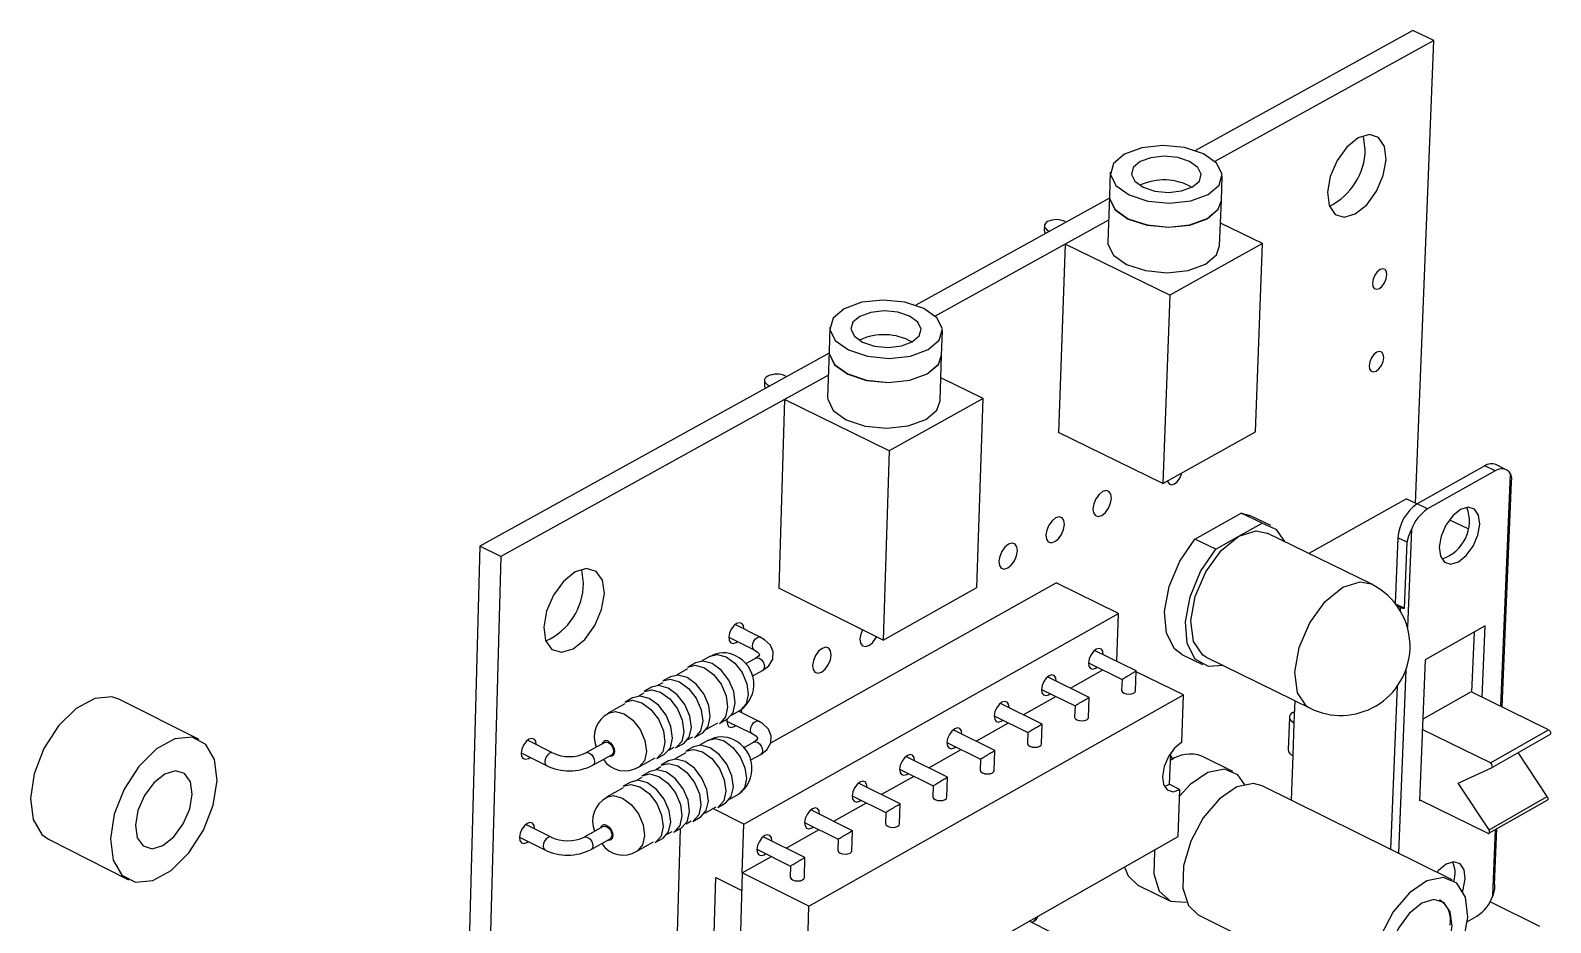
# Model space of a CAD drawing. Extents: x 0 to 161, y 0 to 257.
# Drawn here: x 117.69 to 140.99, y 111.47 to 125.14 of the extents above; entities that cross this region are included whole.
import ezdxf

# ---------------------------------------------------------------- set-up
doc = ezdxf.new("R2010")
doc.units = 0
doc.layers.get('0').update_dxf_attribs({"linetype": 'CONTINUOUS'})

msp = doc.modelspace()

# ---------------------------------------------------------------- linework, layer by layer
at = {"color": 7, "linetype": 'CONTINUOUS'}
for p, q in [((138.876, 125.139), (135.543, 123.298)), ((139.195, 124.986), (138.876, 125.139)), ((139.195, 124.986), (135.841, 123.132)), ((138.914, 117.896), (139.195, 124.986)), ((134.238, 122.965), (134.225, 122.598)), ((135.94, 122.535), (135.953, 122.902)), ((134.224, 122.57), (131.256, 120.93)), ((134.225, 122.595), (134.201, 121.899)), ((135.914, 121.836), (135.94, 122.532)), ((134.212, 122.231), (131.554, 120.762)), ((133.229, 122.147), (133.226, 122.074)), ((134.212, 122.231), (133.545, 121.862)), ((133.549, 122.211), (133.563, 122.204)), ((136.569, 121.873), (135.927, 122.184)), ((133.293, 122.07), (133.307, 122.063)), ((133.545, 121.862), (133.445, 118.979)), ((135.149, 121.085), (133.545, 121.862)), ((136.569, 121.873), (135.149, 121.085)), ((136.461, 118.99), (136.569, 121.873)), ((135.149, 121.085), (135.044, 118.197)), ((129.94, 120.59), (129.928, 120.222)), ((131.653, 120.164), (131.665, 120.532)), ((129.928, 120.218), (129.906, 119.519)), ((129.928, 120.196), (124.576, 117.239)), ((131.63, 119.462), (131.653, 120.161)), ((129.917, 119.857), (124.896, 117.08)), ((128.939, 119.778), (128.937, 119.704)), ((129.917, 119.856), (129.247, 119.486)), ((129.262, 119.843), (129.276, 119.836)), ((132.289, 119.497), (131.641, 119.814)), ((129.003, 119.7), (129.017, 119.693)), ((129.247, 119.486), (129.158, 116.591)), ((130.851, 118.698), (129.247, 119.486)), ((132.289, 119.497), (130.851, 118.698)), ((132.192, 116.602), (132.289, 119.497)), ((135.044, 118.197), (133.445, 118.979)), ((135.044, 118.197), (136.461, 118.99)), ((130.851, 118.698), (130.757, 115.799)), ((139.976, 118.467), (138.941, 117.885)), ((140.136, 118.389), (139.101, 117.807)), ((140.136, 118.389), (139.976, 118.467)), ((140.307, 118.408), (140.147, 118.486)), ((140.241, 114.773), (140.384, 118.224)), ((138.777, 117.963), (137.283, 117.124)), ((138.777, 117.963), (138.94, 117.884)), ((139.101, 117.807), (138.941, 117.885)), ((135.535, 117.346), (136.244, 117.744)), ((136.563, 117.589), (136.244, 117.744)), ((136.244, 117.744), (136.378, 117.708)), ((136.696, 117.552), (136.378, 117.708)), ((136.208, 117.39), (136.563, 117.589)), ((138.235, 116.658), (136.64, 117.438)), ((139.437, 117.641), (139.717, 117.505)), ((124.576, 117.239), (123.999, 95.552)), ((124.896, 117.08), (124.576, 117.239)), ((135.853, 117.19), (135.535, 117.346)), ((135.853, 117.19), (136.208, 117.39)), ((138.647, 117.366), (138.606, 116.358)), ((138.788, 117.297), (138.647, 117.366)), ((138.747, 116.285), (138.788, 117.297)), ((124.896, 117.08), (124.699, 109.747)), ((126.165, 116.669), (126.137, 116.872)), ((129.036, 114.226), (133.408, 116.675)), ((130.757, 115.799), (129.158, 116.591)), ((130.757, 115.799), (132.192, 116.602)), ((134.364, 116.205), (133.408, 116.675)), ((138.61, 116.352), (138.747, 116.285)), ((138.631, 116.324), (138.685, 116.298)), ((128.874, 115.843), (128.487, 116.035)), ((128.62, 112.979), (134.364, 116.205)), ((134.338, 115.472), (134.364, 116.205)), ((128.392, 115.842), (128.778, 115.651)), ((139.984, 116.014), (139.062, 115.493)), ((139.78, 114.999), (139.817, 115.92)), ((139.939, 114.921), (139.984, 116.014)), ((128.779, 115.65), (128.778, 115.651)), ((134.636, 115.325), (133.998, 115.64)), ((135.332, 115.579), (135.65, 115.423)), ((127.76, 115.358), (127.589, 115.262)), ((127.88, 115.449), (127.764, 115.385)), ((128.107, 115.551), (127.971, 115.475)), ((128.805, 115.521), (128.642, 115.43)), ((128.75, 115.244), (128.91, 115.334)), ((133.627, 115.061), (134.123, 115.34)), ((133.904, 115.448), (134.418, 115.195)), ((134.626, 115.02), (134.636, 115.325)), ((135.706, 115.537), (137.299, 114.753)), ((139.062, 115.493), (138.975, 113.336)), ((127.378, 115.144), (127.299, 115.101)), ((127.497, 115.236), (127.382, 115.171)), ((133.916, 114.919), (133.276, 115.234)), ((134.418, 115.195), (134.412, 115.028)), ((135.359, 114.957), (134.636, 115.313)), ((120.274, 114.273), (119.046, 114.892)), ((126.918, 114.913), (126.802, 114.848)), ((127.088, 114.983), (127.01, 114.939)), ((127.208, 115.074), (127.092, 115.01)), ((129.62, 111.719), (135.359, 114.957)), ((132.904, 114.655), (133.402, 114.935)), ((133.182, 115.043), (133.697, 114.789)), ((133.905, 114.614), (133.916, 114.919)), ((135.332, 114.232), (135.359, 114.957)), ((137.066, 114.868), (137.053, 114.532)), ((139.766, 115.006), (139.026, 114.586)), ((140.955, 114.423), (139.766, 115.006)), ((126.799, 114.822), (126.544, 114.68)), ((128.435, 114.649), (128.57, 114.724)), ((128.845, 114.557), (128.541, 114.708)), ((128.593, 114.684), (128.588, 114.728)), ((132.459, 114.637), (132.974, 114.382)), ((133.193, 114.512), (132.554, 114.828)), ((133.697, 114.789), (133.691, 114.622)), ((137.034, 114.689), (137.06, 114.703)), ((128.052, 114.435), (128.224, 114.531)), ((128.249, 114.52), (128.364, 114.585)), ((128.363, 114.557), (128.749, 114.365)), ((132.469, 114.104), (131.83, 114.421)), ((132.18, 114.248), (132.679, 114.528)), ((133.183, 114.207), (133.193, 114.512)), ((136.982, 114.619), (136.962, 114.117)), ((137.053, 114.532), (137.034, 114.03)), ((140.063, 113.915), (139.019, 114.428)), ((140.063, 113.915), (140.955, 114.423)), ((125.692, 114.068), (125.305, 114.262)), ((126.491, 114.23), (126.201, 114.068)), ((127.577, 114.145), (127.693, 114.209)), ((127.851, 114.16), (127.735, 114.096)), ((127.763, 114.273), (127.842, 114.317)), ((127.867, 114.306), (127.982, 114.371)), ((128.078, 114.263), (127.942, 114.187)), ((128.776, 114.234), (128.612, 114.143)), ((128.75, 114.364), (128.749, 114.365)), ((131.735, 114.23), (132.25, 113.974)), ((132.974, 114.382), (132.969, 114.215)), ((140.082, 113.843), (140.975, 114.35)), ((125.209, 114.069), (125.596, 113.875)), ((126.307, 113.88), (126.597, 114.042)), ((127.009, 113.851), (127.263, 113.993)), ((127.288, 113.983), (127.404, 114.048)), ((127.469, 113.947), (127.353, 113.882)), ((127.474, 114.111), (127.552, 114.155)), ((127.732, 114.069), (127.56, 113.973)), ((128.721, 113.957), (128.881, 114.047)), ((131.744, 113.696), (131.104, 114.014)), ((131.455, 113.839), (131.955, 114.121)), ((132.25, 113.974), (132.245, 113.807)), ((132.459, 113.799), (132.469, 114.104)), ((135.146, 113.588), (135.164, 114.07)), ((135.18, 113.964), (135.16, 113.974)), ((136.118, 113.784), (135.641, 114.02)), ((137.034, 114.03), (137.008, 113.345)), ((140.933, 113.399), (140.488, 114.074)), ((127.06, 113.694), (126.982, 113.65)), ((127.18, 113.785), (127.064, 113.72)), ((127.349, 113.855), (127.271, 113.811)), ((130.728, 113.43), (131.23, 113.713)), ((131.009, 113.822), (131.525, 113.566)), ((131.734, 113.391), (131.744, 113.696)), ((139.569, 113.608), (140.081, 113.842)), ((126.771, 113.532), (126.517, 113.39)), ((126.891, 113.623), (126.775, 113.559)), ((131.017, 113.287), (130.377, 113.605)), ((131.525, 113.566), (131.519, 113.398)), ((135.067, 113.557), (135.146, 113.588)), ((135.146, 113.588), (135.306, 113.509)), ((135.279, 112.786), (135.306, 113.509)), ((139.475, 112.126), (136.564, 113.564)), ((140.042, 112.89), (139.569, 113.608)), ((128.025, 113.147), (128.196, 113.244)), ((128.221, 113.233), (128.336, 113.298)), ((128.406, 113.362), (128.542, 113.438)), ((130, 113.021), (130.503, 113.304)), ((130.282, 113.413), (130.798, 113.156)), ((131.007, 112.981), (131.017, 113.287)), ((138.975, 113.336), (138.989, 113.344)), ((138.989, 113.344), (138.976, 113.351)), ((140.018, 112.837), (138.989, 113.344)), ((140.041, 112.837), (140.932, 113.345)), ((140.042, 112.89), (140.933, 113.399)), ((127.736, 112.985), (127.814, 113.029)), ((127.839, 113.019), (127.955, 113.084)), ((128.62, 112.979), (128.146, 113.216)), ((129.553, 113.004), (130.069, 112.746)), ((130.289, 112.877), (129.649, 113.196)), ((130.798, 113.156), (130.792, 112.989)), ((125.184, 112.78), (125.57, 112.586)), ((125.667, 112.778), (125.28, 112.972)), ((126.465, 112.94), (126.175, 112.778)), ((127.261, 112.695), (127.377, 112.759)), ((127.447, 112.823), (127.525, 112.867)), ((127.55, 112.857), (127.666, 112.922)), ((127.647, 112.911), (127.577, 110.541)), ((128.598, 112.232), (128.62, 112.979)), ((129.559, 112.466), (128.919, 112.785)), ((129.27, 112.61), (129.774, 112.894)), ((129.551, 109.537), (135.279, 112.786)), ((130.279, 112.571), (130.289, 112.877)), ((140.128, 112.055), (140.163, 112.906)), ((117.964, 112.747), (119.19, 112.125)), ((126.281, 112.59), (126.571, 112.752)), ((126.982, 112.563), (127.236, 112.705)), ((128.823, 112.593), (129.339, 112.335)), ((130.069, 112.746), (130.064, 112.578)), ((128.597, 112.231), (129.044, 112.483)), ((129.339, 112.335), (129.334, 112.167)), ((129.549, 112.16), (129.559, 112.466)), ((128.142, 110.524), (128.191, 112.159)), ((128.191, 112.159), (128.589, 111.959)), ((128.597, 112.231), (128.531, 110.06)), ((129.62, 111.719), (128.597, 112.231)), ((134.662, 112.045), (135.139, 111.808)), ((129.551, 109.537), (129.62, 111.719)), ((140.823, 111.409), (140.058, 111.787)), ((133.378, 111.296), (132.993, 111.489)), ((133.03, 111.47), (133.065, 111.49)), ((135.584, 111.587), (138.491, 110.142)), ((139.711, 111.484), (139.855, 111.567))]:
    msp.add_line(p, q, dxfattribs=at)
at = {"color": 8, "linetype": 'CONTINUOUS'}
for p, q in [((133.293, 122.07), (133.292, 122.055)), ((129.003, 119.7), (129.003, 119.685)), ((140.221, 114.783), (140.369, 118.347)), ((138.853, 117.494), (138.793, 115.99)), ((138.683, 116.245), (138.685, 116.298)), ((138.766, 115.336), (138.654, 112.531)), ((138.537, 112.589), (138.637, 115.091)), ((140.101, 111.878), (140.143, 112.895))]:
    msp.add_line(p, q, dxfattribs=at)
at = {"color": 7, "linetype": 'CONTINUOUS'}
for points in [[(138.465, 123.158), (138.44, 123.362), (138.35, 123.497), (138.209, 123.542), (138.038, 123.491), (137.865, 123.352), (137.714, 123.144), (137.609, 122.901), (137.566, 122.66), (137.592, 122.456), (137.682, 122.321), (137.823, 122.276), (137.993, 122.328), (138.167, 122.467), (138.318, 122.674), (138.422, 122.917), (138.465, 123.158)], [(138.146, 123.312), (138.12, 123.515), (138.12, 123.516)], [(134.526, 122.62), (134.815, 122.525), (135.147, 122.492), (135.471, 122.527), (135.738, 122.624), (135.907, 122.768), (135.952, 122.937), (135.867, 123.106), (135.664, 123.248), (135.375, 123.343), (135.044, 123.375), (134.721, 123.34), (134.454, 123.244), (134.285, 123.1), (134.24, 122.931), (134.324, 122.762), (134.526, 122.62)], [(134.74, 122.738), (134.921, 122.678), (135.128, 122.658), (135.33, 122.68), (135.497, 122.74), (135.603, 122.83), (135.631, 122.936), (135.578, 123.041), (135.451, 123.131), (135.271, 123.19), (135.064, 123.21), (134.861, 123.188), (134.695, 123.128), (134.589, 123.038), (134.561, 122.932), (134.614, 122.827), (134.74, 122.738)], [(134.225, 122.598), (134.227, 122.564), (134.311, 122.396), (134.513, 122.253)], [(134.225, 122.595), (134.227, 122.561), (134.311, 122.392), (134.513, 122.249)], [(134.513, 122.253), (134.802, 122.158), (135.134, 122.125), (135.458, 122.16), (135.725, 122.257), (135.893, 122.401), (135.94, 122.535)], [(134.513, 122.249), (134.802, 122.154), (135.134, 122.122), (135.458, 122.156), (135.725, 122.253), (135.893, 122.398), (135.94, 122.532)], [(133.277, 122.21), (133.255, 122.195), (133.239, 122.178), (133.23, 122.159), (133.229, 122.14), (133.235, 122.12), (133.248, 122.102), (133.267, 122.085), (133.293, 122.07)], [(134.201, 121.899), (134.202, 121.865), (134.287, 121.696), (134.488, 121.553), (134.777, 121.458), (135.109, 121.425), (135.433, 121.46), (135.699, 121.557), (135.868, 121.702), (135.914, 121.836)], [(138.478, 121.392), (138.472, 121.442), (138.449, 121.476), (138.414, 121.487), (138.372, 121.474), (138.329, 121.439), (138.291, 121.388), (138.265, 121.327), (138.255, 121.267), (138.261, 121.217), (138.283, 121.183), (138.318, 121.172), (138.361, 121.185), (138.404, 121.22), (138.441, 121.271), (138.467, 121.332), (138.478, 121.392)], [(130.226, 120.243), (130.516, 120.147), (130.849, 120.114), (131.176, 120.15), (131.445, 120.248), (131.617, 120.394), (131.664, 120.565), (131.58, 120.736), (131.378, 120.88), (131.088, 120.975), (130.756, 121.008), (130.43, 120.973), (130.161, 120.875), (129.989, 120.73), (129.941, 120.559), (130.024, 120.388), (130.226, 120.243)], [(130.442, 120.363), (130.623, 120.303), (130.832, 120.282), (131.036, 120.304), (131.204, 120.366), (131.311, 120.457), (131.341, 120.564), (131.289, 120.67), (131.162, 120.761), (130.981, 120.82), (130.773, 120.841), (130.57, 120.819), (130.401, 120.758), (130.294, 120.667), (130.264, 120.56), (130.316, 120.453), (130.442, 120.363)], [(129.928, 120.222), (129.93, 120.191), (130.013, 120.02), (130.214, 119.875)], [(129.928, 120.218), (129.929, 120.187), (130.013, 120.016), (130.214, 119.871)], [(138.428, 120.126), (138.422, 120.176), (138.4, 120.209), (138.365, 120.22), (138.323, 120.207), (138.279, 120.173), (138.242, 120.121), (138.216, 120.061), (138.205, 120.001), (138.212, 119.951), (138.234, 119.917), (138.269, 119.906), (138.311, 119.919), (138.354, 119.954), (138.392, 120.006), (138.418, 120.066), (138.428, 120.126)], [(130.214, 119.875), (130.504, 119.779), (130.838, 119.746), (131.164, 119.781), (131.433, 119.879), (131.604, 120.025), (131.653, 120.164)], [(130.214, 119.871), (130.504, 119.775), (130.837, 119.742), (131.164, 119.778), (131.433, 119.876), (131.604, 120.022), (131.653, 120.161)], [(128.989, 119.842), (128.966, 119.827), (128.95, 119.809), (128.941, 119.791), (128.939, 119.771), (128.945, 119.751), (128.958, 119.733), (128.977, 119.715), (129.003, 119.7)], [(129.906, 119.519), (129.908, 119.488), (129.991, 119.317), (130.192, 119.172), (130.482, 119.076), (130.815, 119.043), (131.141, 119.079), (131.41, 119.177), (131.581, 119.323), (131.63, 119.462)], [(135.116, 118.237), (135.12, 118.221), (135.143, 118.188), (135.178, 118.177), (135.221, 118.19), (135.264, 118.225), (135.302, 118.277), (135.328, 118.338), (135.334, 118.359)], [(140.369, 118.347), (140.385, 118.28), (140.383, 118.224)], [(134.255, 117.97), (134.247, 118.033), (134.218, 118.075), (134.173, 118.088), (134.12, 118.072), (134.065, 118.028), (134.018, 117.963), (133.985, 117.887), (133.972, 117.811), (133.98, 117.748), (134.009, 117.706), (134.053, 117.692), (134.107, 117.709), (134.162, 117.753), (134.209, 117.818), (134.242, 117.894), (134.255, 117.97)], [(133.535, 117.567), (133.527, 117.631), (133.498, 117.673), (133.453, 117.686), (133.4, 117.67), (133.345, 117.626), (133.297, 117.56), (133.264, 117.484), (133.251, 117.409), (133.26, 117.345), (133.288, 117.303), (133.333, 117.29), (133.387, 117.306), (133.442, 117.351), (133.489, 117.416), (133.522, 117.492), (133.535, 117.567)], [(139.607, 117.798), (139.487, 117.701), (139.382, 117.557), (139.31, 117.389), (139.28, 117.222), (139.297, 117.082), (139.359, 116.99), (139.457, 116.96), (139.574, 116.997), (139.694, 117.094), (139.798, 117.238), (139.871, 117.406), (139.901, 117.572), (139.883, 117.712), (139.821, 117.804), (139.724, 117.835), (139.607, 117.798)], [(136.208, 117.39), (136.474, 117.472), (136.64, 117.438)], [(136.563, 117.589), (136.777, 117.498), (136.906, 117.308)], [(138.788, 117.297), (138.811, 117.395), (138.853, 117.494)], [(132.814, 117.164), (132.806, 117.228), (132.777, 117.27), (132.732, 117.283), (132.678, 117.267), (132.623, 117.222), (132.576, 117.157), (132.543, 117.081), (132.53, 117.005), (132.538, 116.942), (132.567, 116.9), (132.612, 116.886), (132.666, 116.903), (132.721, 116.947), (132.768, 117.012), (132.801, 117.089), (132.814, 117.164)], [(135.332, 115.579), (135.22, 115.664), (135.098, 115.902), (135.07, 116.234), (135.142, 116.618), (135.303, 117.005), (135.535, 117.346)], [(135.971, 115.406), (135.741, 115.392), (135.538, 115.507), (135.415, 115.746), (135.388, 116.078), (135.46, 116.462), (135.622, 116.849), (135.853, 117.19)], [(135.706, 115.537), (135.654, 115.569), (135.512, 115.776), (135.471, 116.091), (135.537, 116.467), (135.701, 116.846), (135.936, 117.17), (136.208, 117.39)], [(126.485, 116.51), (126.456, 116.716), (126.361, 116.851), (126.213, 116.895), (126.037, 116.841), (125.857, 116.697), (125.703, 116.486), (125.597, 116.239), (125.555, 115.994), (125.584, 115.789), (125.68, 115.654), (125.827, 115.611), (126.004, 115.665), (126.183, 115.808), (126.337, 116.019), (126.443, 116.266), (126.485, 116.51)], [(128.622, 115.969), (128.615, 116.02), (128.591, 116.054), (128.555, 116.064), (128.511, 116.051), (128.467, 116.016), (128.429, 115.963), (128.402, 115.902), (128.392, 115.841), (128.399, 115.79), (128.423, 115.757), (128.459, 115.746), (128.502, 115.76), (128.526, 115.776)], [(128.91, 115.334), (129.004, 115.405), (129.065, 115.508), (129.072, 115.616), (129.028, 115.718), (128.939, 115.804), (128.874, 115.843)], [(130.441, 115.956), (130.415, 115.891), (130.401, 115.816), (130.41, 115.752), (130.439, 115.71), (130.484, 115.697), (130.539, 115.713), (130.594, 115.758), (130.642, 115.823), (130.655, 115.85)], [(128.778, 115.651), (128.833, 115.615), (128.858, 115.586), (128.86, 115.575), (128.848, 115.553), (128.805, 115.521)], [(129.961, 115.569), (129.952, 115.633), (129.923, 115.675), (129.877, 115.688), (129.823, 115.671), (129.768, 115.627), (129.72, 115.561), (129.687, 115.485), (129.674, 115.409), (129.683, 115.345), (129.712, 115.304), (129.757, 115.29), (129.812, 115.307), (129.867, 115.351), (129.915, 115.417), (129.948, 115.493), (129.961, 115.569)], [(134.022, 115.657), (133.979, 115.622), (133.941, 115.569), (133.915, 115.509), (133.904, 115.448), (133.911, 115.398), (133.934, 115.364), (133.969, 115.354), (134.012, 115.367), (134.036, 115.383)], [(134.131, 115.574), (134.131, 115.576), (134.124, 115.626), (134.101, 115.66), (134.066, 115.67), (134.022, 115.657)], [(127.764, 115.385), (127.877, 115.411), (128.019, 115.373), (128.159, 115.271), (128.275, 115.121), (128.351, 114.944), (128.374, 114.769), (128.341, 114.622), (128.257, 114.525), (128.249, 114.52)], [(128.134, 115.438), (127.993, 115.476), (127.88, 115.449)], [(128.364, 114.585), (128.373, 114.59), (128.457, 114.687), (128.49, 114.834), (128.467, 115.009), (128.391, 115.185), (128.274, 115.336), (128.134, 115.438)], [(134.418, 115.195), (134.42, 115.196), (134.424, 115.199), (134.432, 115.205), (134.443, 115.211), (134.456, 115.22), (134.472, 115.229), (134.489, 115.24), (134.507, 115.251), (134.526, 115.262), (134.545, 115.273), (134.564, 115.284), (134.581, 115.294), (134.597, 115.303), (134.61, 115.311), (134.621, 115.317), (134.63, 115.322), (134.635, 115.324), (134.636, 115.325), (134.636, 115.325)], [(127.463, 115.063), (127.321, 115.101), (127.208, 115.074)], [(127.382, 115.171), (127.495, 115.198), (127.636, 115.16), (127.776, 115.058), (127.893, 114.907), (127.969, 114.731), (127.992, 114.555), (127.959, 114.408), (127.875, 114.311), (127.867, 114.306)], [(127.752, 115.224), (127.61, 115.262), (127.497, 115.236)], [(127.982, 114.371), (127.991, 114.376), (128.075, 114.473), (128.107, 114.62), (128.084, 114.795), (128.008, 114.972), (127.892, 115.122), (127.752, 115.224)], [(133.301, 115.252), (133.257, 115.216), (133.219, 115.164), (133.193, 115.103), (133.182, 115.042), (133.189, 114.992), (133.212, 114.959), (133.248, 114.948), (133.291, 114.961), (133.315, 114.978)], [(133.41, 115.169), (133.41, 115.17), (133.403, 115.221), (133.38, 115.254), (133.344, 115.265), (133.301, 115.252)], [(119.046, 114.892), (118.938, 114.928), (118.674, 114.905), (118.39, 114.75), (118.12, 114.483), (117.896, 114.136), (117.746, 113.75), (117.688, 113.373), (117.729, 113.05), (117.863, 112.819), (117.964, 112.747)], [(126.802, 114.848), (126.915, 114.875), (127.057, 114.837), (127.197, 114.735), (127.314, 114.584), (127.39, 114.407), (127.413, 114.232), (127.38, 114.085), (127.296, 113.988), (127.288, 113.983)], [(127.173, 114.902), (127.031, 114.94), (126.918, 114.913)], [(127.092, 115.01), (127.205, 115.037), (127.347, 114.999), (127.487, 114.896), (127.603, 114.745), (127.679, 114.569), (127.702, 114.394), (127.67, 114.246), (127.586, 114.15), (127.577, 114.145)], [(127.404, 114.048), (127.412, 114.053), (127.496, 114.149), (127.529, 114.297), (127.505, 114.472), (127.43, 114.648), (127.313, 114.799), (127.173, 114.902)], [(127.693, 114.209), (127.702, 114.214), (127.785, 114.311), (127.818, 114.458), (127.795, 114.634), (127.719, 114.81), (127.602, 114.961), (127.463, 115.063)], [(132.687, 114.762), (132.687, 114.764), (132.68, 114.815), (132.657, 114.848), (132.621, 114.859), (132.578, 114.845)], [(133.697, 114.789), (133.698, 114.79), (133.703, 114.793), (133.711, 114.799), (133.722, 114.805), (133.735, 114.814), (133.751, 114.823), (133.768, 114.834), (133.786, 114.845), (133.805, 114.856), (133.824, 114.867), (133.843, 114.878), (133.86, 114.888), (133.876, 114.897), (133.889, 114.905), (133.9, 114.911), (133.909, 114.916), (133.914, 114.918), (133.916, 114.919), (133.916, 114.919)], [(134.412, 115.028), (134.412, 115.024), (134.423, 115.002), (134.448, 114.984), (134.484, 114.972), (134.525, 114.968), (134.565, 114.972), (134.599, 114.985), (134.62, 115.003), (134.626, 115.02)], [(132.578, 114.845), (132.534, 114.81), (132.496, 114.757), (132.47, 114.696), (132.459, 114.636), (132.466, 114.585), (132.489, 114.552), (132.525, 114.541), (132.568, 114.555), (132.592, 114.571)], [(137.034, 114.689), (137.01, 114.672), (136.993, 114.653), (136.984, 114.632), (136.982, 114.61), (136.989, 114.588), (137.003, 114.568), (137.025, 114.549), (137.053, 114.532)], [(128.368, 114.595), (128.363, 114.555), (128.37, 114.504), (128.394, 114.471), (128.43, 114.461), (128.474, 114.474), (128.497, 114.49)], [(128.881, 114.047), (128.974, 114.118), (129.036, 114.221), (129.043, 114.33), (128.999, 114.432), (128.909, 114.518), (128.845, 114.557)], [(131.854, 114.438), (131.81, 114.402), (131.772, 114.35), (131.745, 114.289), (131.735, 114.228), (131.742, 114.178), (131.765, 114.145), (131.801, 114.134), (131.844, 114.147), (131.868, 114.164)], [(131.963, 114.355), (131.963, 114.357), (131.956, 114.408), (131.933, 114.441), (131.897, 114.452), (131.854, 114.438)], [(132.974, 114.382), (132.974, 114.382), (132.976, 114.383), (132.981, 114.387), (132.989, 114.392), (132.999, 114.399), (133.013, 114.407), (133.028, 114.416), (133.045, 114.427), (133.064, 114.438), (133.083, 114.449), (133.102, 114.46), (133.12, 114.471), (133.137, 114.481), (133.153, 114.49), (133.167, 114.498), (133.178, 114.504), (133.186, 114.509), (133.191, 114.511), (133.193, 114.512)], [(133.691, 114.622), (133.691, 114.617), (133.702, 114.596), (133.727, 114.578), (133.763, 114.566), (133.804, 114.562), (133.845, 114.566), (133.878, 114.578), (133.899, 114.597), (133.905, 114.614)], [(140.955, 114.423), (140.965, 114.417), (140.973, 114.408), (140.98, 114.397), (140.984, 114.385), (140.986, 114.373), (140.984, 114.363), (140.98, 114.355), (140.975, 114.35)], [(120.55, 113.645), (120.51, 113.968), (120.377, 114.199), (120.166, 114.309), (119.903, 114.286), (119.619, 114.131), (119.348, 113.863), (119.125, 113.515), (118.974, 113.129), (118.916, 112.751), (118.956, 112.428), (119.09, 112.198), (119.301, 112.088), (119.565, 112.113), (119.848, 112.269), (120.118, 112.536), (120.341, 112.883), (120.491, 113.268), (120.55, 113.645)], [(125.44, 114.196), (125.433, 114.247), (125.409, 114.281), (125.372, 114.291), (125.328, 114.278), (125.284, 114.242), (125.245, 114.189), (125.219, 114.128), (125.208, 114.067), (125.216, 114.016), (125.24, 113.983), (125.276, 113.972), (125.32, 113.985), (125.344, 114.001)], [(126.491, 114.23), (126.516, 114.236), (126.547, 114.228)], [(126.547, 114.228), (126.577, 114.205), (126.603, 114.172), (126.619, 114.134), (126.624, 114.096), (126.617, 114.064), (126.599, 114.043), (126.597, 114.042)], [(128.106, 114.149), (127.964, 114.187), (127.851, 114.16)], [(128.749, 114.365), (128.804, 114.329), (128.829, 114.299), (128.831, 114.288), (128.818, 114.266), (128.776, 114.234)], [(132.969, 114.215), (132.969, 114.211), (132.979, 114.189), (133.004, 114.171), (133.04, 114.159), (133.082, 114.155), (133.122, 114.159), (133.156, 114.171), (133.177, 114.19), (133.183, 114.207)], [(135.332, 114.232), (135.223, 114.144), (135.128, 114.013), (135.063, 113.861), (135.036, 113.71), (135.053, 113.584), (135.11, 113.501), (135.199, 113.475), (135.306, 113.509)], [(127.724, 113.935), (127.582, 113.973), (127.469, 113.947)], [(127.955, 113.084), (127.962, 113.088), (128.046, 113.185), (128.079, 113.331), (128.056, 113.506), (127.98, 113.682), (127.864, 113.833), (127.724, 113.935)], [(127.735, 114.096), (127.849, 114.123), (127.99, 114.084), (128.13, 113.982), (128.247, 113.832), (128.322, 113.656), (128.345, 113.481), (128.313, 113.334), (128.229, 113.238), (128.221, 113.233)], [(128.336, 113.298), (128.344, 113.302), (128.428, 113.399), (128.461, 113.546), (128.438, 113.72), (128.362, 113.896), (128.246, 114.047), (128.106, 114.149)], [(131.128, 114.03), (131.084, 113.994), (131.046, 113.942), (131.02, 113.881), (131.009, 113.82), (131.016, 113.77), (131.039, 113.736), (131.075, 113.726), (131.119, 113.739), (131.142, 113.756)], [(131.238, 113.947), (131.238, 113.949), (131.231, 114), (131.208, 114.033), (131.172, 114.044), (131.128, 114.03)], [(132.25, 113.974), (132.252, 113.976), (132.257, 113.979), (132.264, 113.984), (132.275, 113.991), (132.288, 113.999), (132.304, 114.009), (132.321, 114.019), (132.34, 114.03), (132.359, 114.041), (132.378, 114.053), (132.396, 114.064), (132.413, 114.074), (132.429, 114.083), (132.443, 114.091), (132.454, 114.097), (132.462, 114.101), (132.467, 114.104), (132.469, 114.104), (132.469, 114.104)], [(135.201, 113.968), (135.174, 114.008), (135.162, 114.015)], [(120.169, 113.437), (120.142, 113.628), (120.052, 113.754), (119.914, 113.795), (119.748, 113.746), (119.58, 113.613), (119.435, 113.417), (119.336, 113.188), (119.297, 112.96), (119.325, 112.769), (119.415, 112.643), (119.553, 112.602), (119.719, 112.652), (119.887, 112.785), (120.031, 112.981), (120.131, 113.21), (120.169, 113.437)], [(127.064, 113.72), (127.178, 113.747), (127.319, 113.709), (127.459, 113.607), (127.576, 113.456), (127.651, 113.28), (127.674, 113.105), (127.642, 112.958), (127.558, 112.861), (127.55, 112.857)], [(127.435, 113.774), (127.293, 113.812), (127.18, 113.785)], [(127.353, 113.882), (127.467, 113.909), (127.608, 113.871), (127.748, 113.768), (127.865, 113.618), (127.94, 113.442), (127.963, 113.267), (127.931, 113.12), (127.847, 113.023), (127.839, 113.019)], [(127.666, 112.922), (127.674, 112.926), (127.757, 113.023), (127.79, 113.169), (127.767, 113.344), (127.691, 113.521), (127.575, 113.671), (127.435, 113.774)], [(131.525, 113.566), (131.525, 113.566), (131.526, 113.567), (131.531, 113.57), (131.539, 113.575), (131.55, 113.582), (131.563, 113.591), (131.578, 113.6), (131.596, 113.611), (131.614, 113.622), (131.633, 113.633), (131.652, 113.644), (131.67, 113.655), (131.688, 113.665), (131.704, 113.674), (131.717, 113.682), (131.728, 113.688), (131.737, 113.693), (131.742, 113.695), (131.744, 113.696)], [(132.245, 113.807), (132.245, 113.803), (132.255, 113.781), (132.281, 113.763), (132.317, 113.751), (132.358, 113.747), (132.398, 113.751), (132.432, 113.763), (132.453, 113.782), (132.459, 113.799)], [(136.302, 113.58), (136.194, 113.732), (135.988, 113.819), (135.733, 113.767), (135.463, 113.584), (135.302, 113.411)], [(140.081, 113.842), (140.088, 113.847), (140.092, 113.855), (140.093, 113.866), (140.092, 113.877), (140.087, 113.889), (140.081, 113.9), (140.072, 113.909), (140.063, 113.915)], [(126.775, 113.559), (126.888, 113.585), (127.03, 113.547), (127.17, 113.445), (127.286, 113.294), (127.362, 113.117), (127.385, 112.943), (127.353, 112.796), (127.269, 112.699), (127.261, 112.695)], [(127.146, 113.612), (127.004, 113.65), (126.891, 113.623)], [(127.377, 112.759), (127.385, 112.764), (127.468, 112.861), (127.501, 113.007), (127.478, 113.182), (127.402, 113.359), (127.285, 113.509), (127.146, 113.612)], [(130.401, 113.621), (130.357, 113.586), (130.319, 113.533), (130.292, 113.472), (130.282, 113.412), (130.289, 113.361), (130.312, 113.328), (130.348, 113.317), (130.392, 113.33), (130.415, 113.347)], [(130.511, 113.539), (130.511, 113.54), (130.504, 113.591), (130.481, 113.624), (130.445, 113.635), (130.401, 113.621)], [(136.564, 113.564), (136.434, 113.599), (136.179, 113.547), (135.909, 113.363), (135.662, 113.073), (135.471, 112.716), (135.361, 112.339), (135.348, 111.995), (135.434, 111.729), (135.584, 111.587)], [(129.783, 113.129), (129.783, 113.131), (129.776, 113.182), (129.752, 113.215), (129.716, 113.226), (129.673, 113.212)], [(130.798, 113.156), (130.799, 113.158), (130.804, 113.161), (130.812, 113.166), (130.823, 113.173), (130.836, 113.181), (130.851, 113.191), (130.868, 113.201), (130.887, 113.212), (130.906, 113.224), (130.925, 113.235), (130.943, 113.246), (130.961, 113.256), (130.977, 113.265), (130.99, 113.273), (131.001, 113.279), (131.01, 113.283), (131.015, 113.286), (131.017, 113.287), (131.017, 113.287)], [(131.519, 113.398), (131.52, 113.394), (131.53, 113.373), (131.555, 113.354), (131.591, 113.342), (131.632, 113.338), (131.673, 113.342), (131.706, 113.355), (131.728, 113.373), (131.734, 113.391)], [(140.933, 113.399), (140.939, 113.387), (140.943, 113.376), (140.943, 113.364), (140.941, 113.355), (140.936, 113.347), (140.932, 113.345)], [(125.415, 112.907), (125.408, 112.958), (125.384, 112.991), (125.347, 113.001), (125.303, 112.988), (125.259, 112.952), (125.22, 112.899), (125.194, 112.838), (125.184, 112.777), (125.191, 112.726), (125.215, 112.693), (125.251, 112.683), (125.295, 112.696), (125.318, 112.712)], [(129.673, 113.212), (129.628, 113.176), (129.59, 113.124), (129.564, 113.062), (129.553, 113.002), (129.56, 112.951), (129.584, 112.918), (129.62, 112.907), (129.663, 112.921), (129.687, 112.937)], [(126.465, 112.94), (126.49, 112.946), (126.52, 112.938)], [(126.52, 112.938), (126.551, 112.916), (126.576, 112.883), (126.592, 112.844), (126.598, 112.806), (126.59, 112.774), (126.572, 112.753), (126.571, 112.752)], [(128.942, 112.802), (128.898, 112.766), (128.86, 112.713), (128.833, 112.652), (128.823, 112.591), (128.83, 112.54), (128.853, 112.507), (128.89, 112.497), (128.933, 112.51), (128.957, 112.526)], [(129.053, 112.718), (129.053, 112.721), (129.046, 112.771), (129.022, 112.805), (128.986, 112.815), (128.942, 112.802)], [(130.069, 112.746), (130.071, 112.748), (130.075, 112.751), (130.083, 112.756), (130.094, 112.763), (130.107, 112.771), (130.123, 112.78), (130.14, 112.791), (130.158, 112.802), (130.177, 112.813), (130.196, 112.825), (130.215, 112.836), (130.232, 112.846), (130.248, 112.855), (130.262, 112.863), (130.273, 112.869), (130.281, 112.873), (130.287, 112.876), (130.289, 112.877), (130.289, 112.877)], [(130.792, 112.989), (130.793, 112.985), (130.803, 112.963), (130.828, 112.945), (130.864, 112.933), (130.906, 112.928), (130.946, 112.933), (130.98, 112.945), (131.001, 112.964), (131.007, 112.981)], [(140.018, 112.837), (140.028, 112.834), (140.037, 112.835), (140.044, 112.839), (140.049, 112.846), (140.051, 112.856), (140.051, 112.867), (140.047, 112.879), (140.042, 112.89)], [(130.064, 112.578), (130.064, 112.574), (130.075, 112.553), (130.1, 112.534), (130.136, 112.522), (130.177, 112.518), (130.218, 112.522), (130.251, 112.535), (130.273, 112.553), (130.279, 112.571)], [(134.919, 112.582), (134.916, 112.56), (134.903, 112.216), (134.988, 111.95), (135.16, 111.799), (135.395, 111.782), (135.402, 111.783)], [(129.339, 112.335), (129.341, 112.336), (129.345, 112.34), (129.353, 112.345), (129.364, 112.352), (129.377, 112.36), (129.393, 112.369), (129.41, 112.38), (129.428, 112.391), (129.447, 112.402), (129.466, 112.414), (129.485, 112.424), (129.502, 112.435), (129.518, 112.444), (129.532, 112.452), (129.543, 112.458), (129.551, 112.462), (129.557, 112.465), (129.559, 112.466), (129.559, 112.466)], [(134.454, 112.317), (134.511, 112.187), (134.662, 112.045)], [(139.636, 111.941), (139.648, 111.977), (139.678, 112.142), (139.661, 112.28), (139.599, 112.371), (139.502, 112.4), (139.385, 112.362), (139.266, 112.265), (139.244, 112.24)], [(129.334, 112.167), (129.334, 112.163), (129.345, 112.141), (129.37, 112.123), (129.406, 112.111), (129.447, 112.107), (129.488, 112.111), (129.522, 112.124), (129.543, 112.142), (129.549, 112.16)], [(139.715, 111.55), (139.68, 111.861), (139.551, 112.074), (139.345, 112.16), (139.09, 112.108), (138.821, 111.923), (138.574, 111.632), (138.382, 111.273), (138.271, 110.895), (138.257, 110.55), (138.342, 110.284), (138.513, 110.132), (138.747, 110.116), (139.013, 110.238), (139.276, 110.48), (139.498, 110.81), (139.652, 111.183), (139.715, 111.55)], [(140.127, 112.055), (140.124, 111.986), (140.101, 111.878)], [(139.477, 111.414), (139.449, 111.635), (139.351, 111.779), (139.197, 111.825), (139.01, 111.766), (138.82, 111.61), (138.654, 111.382), (138.539, 111.116), (138.492, 110.852), (138.519, 110.632), (138.618, 110.488), (138.772, 110.442), (138.958, 110.502), (139.149, 110.657), (139.314, 110.885), (139.429, 111.151), (139.477, 111.414)]]:
    msp.add_lwpolyline(points, dxfattribs=at)
at = {"color": 8, "linetype": 'CONTINUOUS'}
for points in [[(137.299, 114.753), (137.246, 114.786), (137.105, 114.992), (137.065, 115.308), (137.131, 115.684), (137.295, 116.064), (137.531, 116.389), (137.803, 116.609), (138.069, 116.692), (138.235, 116.658)], [(128.778, 115.651), (128.773, 115.654), (128.758, 115.675), (128.754, 115.707), (128.761, 115.745), (128.777, 115.783), (128.801, 115.816), (128.829, 115.838)], [(128.829, 115.838), (128.856, 115.847), (128.874, 115.843)], [(128.107, 115.551), (128.215, 115.576), (128.35, 115.54)], [(128.35, 115.54), (128.484, 115.443), (128.596, 115.299), (128.668, 115.13), (128.69, 114.963), (128.659, 114.822), (128.578, 114.729), (128.57, 114.724)], [(128.805, 115.521), (128.829, 115.527), (128.86, 115.519)], [(128.86, 115.519), (128.891, 115.497), (128.916, 115.464), (128.932, 115.426), (128.937, 115.388), (128.93, 115.356), (128.912, 115.335), (128.91, 115.334)], [(126.544, 114.68), (126.652, 114.705), (126.788, 114.669)], [(126.788, 114.669), (126.922, 114.571), (127.033, 114.426), (127.106, 114.257), (127.128, 114.09), (127.097, 113.949), (127.017, 113.856), (127.009, 113.852)], [(128.749, 114.365), (128.744, 114.368), (128.729, 114.388), (128.725, 114.42), (128.731, 114.458), (128.748, 114.497), (128.772, 114.529), (128.8, 114.552)], [(128.8, 114.552), (128.827, 114.56), (128.845, 114.557)], [(126.547, 114.246), (126.584, 114.219), (126.614, 114.18), (126.634, 114.134), (126.64, 114.088), (126.632, 114.05), (126.61, 114.024), (126.578, 114.016), (126.557, 114.02)], [(128.078, 114.263), (128.186, 114.288), (128.322, 114.252)], [(128.322, 114.252), (128.455, 114.154), (128.567, 114.01), (128.639, 113.842), (128.661, 113.675), (128.63, 113.534), (128.55, 113.442), (128.542, 113.438)], [(128.776, 114.234), (128.8, 114.24), (128.831, 114.232)], [(128.831, 114.232), (128.861, 114.21), (128.887, 114.177), (128.903, 114.139), (128.908, 114.101), (128.901, 114.069), (128.883, 114.048), (128.881, 114.047)], [(125.646, 114.063), (125.618, 114.041), (125.594, 114.008), (125.578, 113.969), (125.571, 113.931), (125.576, 113.899), (125.591, 113.878), (125.596, 113.875)], [(125.692, 114.068), (125.674, 114.072), (125.646, 114.063)], [(126.202, 114.068), (126.226, 114.074), (126.257, 114.066)], [(126.257, 114.066), (126.287, 114.043), (126.312, 114.01), (126.329, 113.972), (126.334, 113.934), (126.327, 113.902), (126.309, 113.881), (126.307, 113.88)], [(126.517, 113.39), (126.626, 113.415), (126.761, 113.378)], [(126.761, 113.378), (126.895, 113.28), (127.006, 113.136), (127.079, 112.967), (127.101, 112.8), (127.07, 112.66), (126.99, 112.567), (126.982, 112.563)], [(125.621, 112.773), (125.593, 112.751), (125.569, 112.718), (125.552, 112.679), (125.546, 112.641), (125.55, 112.609), (125.565, 112.588), (125.57, 112.586)], [(125.667, 112.778), (125.648, 112.782), (125.621, 112.773)], [(126.175, 112.778), (126.2, 112.784), (126.23, 112.775)], [(126.23, 112.775), (126.261, 112.753), (126.286, 112.72), (126.303, 112.682), (126.308, 112.644), (126.301, 112.612), (126.282, 112.591), (126.281, 112.59)], [(126.521, 112.956), (126.557, 112.929), (126.588, 112.89), (126.607, 112.844), (126.614, 112.798), (126.605, 112.76), (126.583, 112.735), (126.551, 112.727), (126.531, 112.73)]]:
    msp.add_lwpolyline(points, dxfattribs=at)
at = {"color": 7, "linetype": 'CONTINUOUS'}
for centre, radius, start, end in [((137.163, 123.329), 0.983, 296.1587, 358.9842), ((135.06, 121.971), 0.877, 61.0201, 114.8082), ((133.414, 121.915), 0.325, 65.5345, 114.8821), ((133.292, 122.075), 0.0657, 180.8338, 225.0637), ((130.771, 119.603), 0.874, 60.6949, 115.4825), ((129.126, 119.547), 0.325, 65.3922, 115.0232), ((129.003, 119.705), 0.0661, 180.8523, 224.4545), ((140.079, 118.319), 0.18, 67.9905, 124.932), ((140.234, 118.265), 0.158, 31.3412, 128.2962), ((139.316, 117.329), 0.67, 123.9649, 176.8715), ((139.444, 117.28), 0.628, 123.0443, 160.0885), ((139.13, 117.622), 0.612, 288.3543, 20.1687), ((125.18, 116.68), 0.985, 294.5198, 359.3768), ((137.769, 115.702), 1.063, 357.837, 63.9922), ((138.744, 116.428), 0.143, 245.5113, 271.2834), ((128.31, 115.22), 0.383, 61.2192, 121.6176), ((128.297, 115.12), 0.479, 304.6598, 65.6462), ((137.77, 115.705), 1.062, 243.6755, 357.6722), ((126.735, 114.315), 0.406, 117.4781, 202.8583), ((128.282, 113.932), 0.383, 61.1659, 121.6225), ((128.269, 113.832), 0.478, 304.7169, 65.6128), ((125.947, 114.616), 0.604, 245.0541, 294.9332), ((126.799, 114.187), 0.394, 213.349, 302.0566), ((135.463, 113.535), 0.516, 69.8711, 126.0469), ((137.063, 114.127), 0.101, 185.3444, 253.0873), ((125.947, 114.587), 0.793, 243.7265, 296.9908), ((126.708, 113.025), 0.406, 117.5718, 202.917), ((125.921, 113.323), 0.601, 244.9755, 295.0106), ((125.921, 113.294), 0.791, 243.6494, 297.0684), ((126.772, 112.897), 0.393, 213.3618, 302.1953), ((139.12, 112.227), 0.402, 342.3525, 25.6504), ((139.508, 112.094), 0.631, 303.3747, 339.9927), ((139.089, 111.509), 0.364, 347.4756, 57.8433), ((132.992, 111.619), 0.148, 299.5554, 339.6139)]:
    msp.add_arc(centre, radius, start, end, dxfattribs=at)
at = {"color": 8, "linetype": 'CONTINUOUS'}
for centre, radius, start, end in [((126.512, 114.194), 0.0624, 56.003, 167.3336), ((126.486, 112.905), 0.0622, 55.8338, 167.4415), ((133.023, 111.556), 0.078, 302.2178, 355.9937)]:
    msp.add_arc(centre, radius, start, end, dxfattribs=at)

doc.saveas('drawing.dxf')
